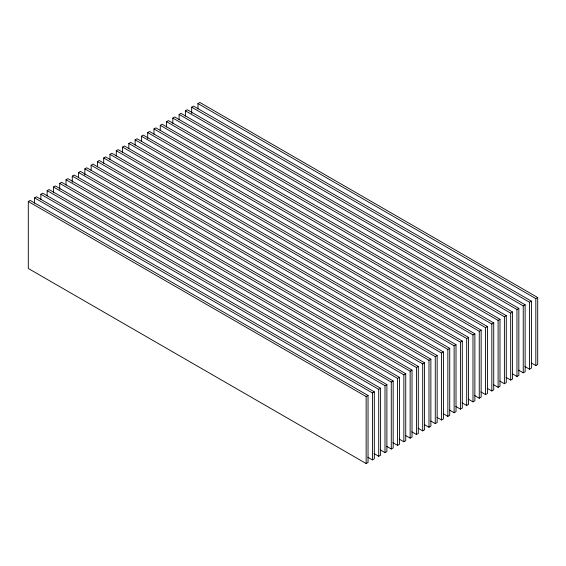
<?xml version="1.0" encoding="UTF-8"?>
<svg xmlns="http://www.w3.org/2000/svg" width="566" height="566" viewBox="0 0 566 566"><rect width="100%" height="100%" fill="white"/><g stroke="black" fill="none" stroke-linecap="round" stroke-linejoin="round"><path stroke-width="0.85" d="M28.3 201.517L30.182 200.428L368.034 395.478L368.034 462.443L366.145 463.533L28.3 268.475L28.3 201.517L366.145 396.568L368.034 395.478M34.583 203.173L34.583 197.888L36.472 196.798L374.317 391.856L374.317 458.814L372.435 459.903L367.843 457.25M40.865 199.543L40.865 194.258L42.754 193.169L380.6 388.226L380.6 455.184L378.718 456.274L374.133 453.628M47.155 195.914L47.155 190.629L49.037 189.539L386.889 384.597L386.889 451.555L385 452.644L380.416 449.998M53.437 192.291L53.437 187.006L55.319 185.917L393.172 380.968L393.172 447.932L391.283 449.015L386.698 446.369M59.72 189.539L59.72 183.377L61.602 182.287L399.455 377.345L399.455 444.303L397.565 445.392L392.981 442.739M66.003 185.032L66.003 179.747L67.892 178.658L405.737 373.716L405.737 440.673L403.855 441.763L399.263 439.117M72.285 182.287L72.285 176.118L74.174 175.028L412.02 370.086L412.02 437.044L410.138 438.134L405.553 435.487M78.568 177.781L78.568 172.489L80.457 171.406L418.302 366.457L418.302 433.415L416.42 434.504L411.836 431.858M84.858 175.028L84.858 168.866L86.739 167.777L424.592 362.827L424.592 429.792L422.703 430.875L418.118 428.229M91.14 170.522L91.14 165.237L93.022 164.147L430.875 359.205L430.875 426.163L428.986 427.252L424.401 424.599M97.423 166.892L97.423 161.607L99.312 160.518L437.157 355.575L437.157 422.533L435.275 423.623L430.684 420.977M103.705 163.263L103.705 157.978L105.594 156.888L443.44 351.946L443.44 418.904L441.558 419.993L436.973 417.347M109.988 159.64L109.988 154.348L111.877 153.266L449.722 348.316L449.722 415.274L447.84 416.364L443.256 413.718M116.278 156.011L116.278 150.726L118.16 149.636L456.012 344.687L456.012 411.652L454.123 412.734L449.538 410.088M122.56 152.381L122.56 147.096L124.442 146.007L462.295 341.065L462.295 408.022L460.406 409.112L455.821 406.459M128.843 148.752L128.843 143.467L130.725 142.377L468.577 337.435L468.577 404.393L466.688 405.482L462.104 402.836M135.125 145.122L135.125 139.837L137.014 138.748L474.86 333.806L474.86 400.763L472.978 401.853L468.386 399.207M141.408 141.5L141.408 136.208L143.297 135.125L481.142 330.176L481.142 397.134L479.26 398.223L474.676 395.577M147.698 138.748L147.698 132.585L149.58 131.496L487.432 326.547L487.432 393.512L485.543 394.594L480.958 391.948M153.98 134.241L153.98 128.956L155.862 127.866L493.715 322.924L493.715 389.882L491.826 390.972L487.241 388.318M160.263 130.612L160.263 125.327L162.145 124.237L499.997 319.295L499.997 386.253L498.108 387.342L493.524 384.696M166.546 126.982L166.546 121.697L168.435 120.608L506.28 315.665L506.28 382.623L504.398 383.713L499.806 381.067M172.828 123.36L172.828 118.068L174.717 116.985L512.563 312.036L512.563 378.994L510.681 380.083L506.096 377.437M179.111 119.73L179.111 114.445L181 113.356L518.845 308.413L518.845 375.371L516.963 376.461L512.379 373.808M185.4 116.101L185.4 110.816L187.282 109.726L525.135 304.784L525.135 371.742L523.246 372.831L518.661 370.185M191.683 113.356L191.683 107.186L193.565 106.097L531.417 301.154L531.417 368.112L529.528 369.202L524.944 366.556M197.966 108.849L197.966 103.557L199.855 102.467L537.7 297.525L537.7 364.483L535.818 365.572L531.226 362.926M34.583 197.888L372.435 392.945L374.317 391.856M40.865 194.258L378.718 389.316L380.6 388.226M47.155 190.629L385 385.687L386.889 384.597M53.437 187.006L391.283 382.057L393.172 380.968M59.72 183.377L397.565 378.428L399.455 377.345M66.003 179.747L403.855 374.805L405.737 373.716M72.285 176.118L410.138 371.176L412.02 370.086M78.568 172.489L416.42 367.546L418.302 366.457M84.858 168.866L422.703 363.917L424.592 362.827M91.14 165.237L428.986 360.287L430.875 359.205M97.423 161.607L435.275 356.665L437.157 355.575M103.705 157.978L441.558 353.035L443.44 351.946M109.988 154.348L447.84 349.406L449.722 348.316M116.278 150.726L454.123 345.776L456.012 344.687M122.56 147.096L460.406 342.147L462.295 341.065M128.843 143.467L466.688 338.525L468.577 337.435M135.125 139.837L472.978 334.895L474.86 333.806M141.408 136.208L479.26 331.266L481.142 330.176M147.698 132.585L485.543 327.636L487.432 326.547M153.98 128.956L491.826 324.014L493.715 322.924M160.263 125.327L498.108 320.384L499.997 319.295M166.546 121.697L504.398 316.755L506.28 315.665M172.828 118.068L510.681 313.125L512.563 312.036M179.111 114.445L516.963 309.496L518.845 308.413M185.4 110.816L523.246 305.873L525.135 304.784M191.683 107.186L529.528 302.244L531.417 301.154M197.966 103.557L535.818 298.615L537.7 297.525M535.818 298.615L535.818 365.572M529.528 302.244L529.528 369.202M523.246 305.873L523.246 372.831M516.963 309.496L516.963 376.461M510.681 313.125L510.681 380.083M504.398 316.755L504.398 383.713M498.108 320.384L498.108 387.342M491.826 324.014L491.826 390.972M485.543 327.636L485.543 394.594M479.26 331.266L479.26 398.223M472.978 334.895L472.978 401.853M466.688 338.525L466.688 405.482M460.406 342.147L460.406 409.112M454.123 345.776L454.123 412.734M447.84 349.406L447.84 416.364M441.558 353.035L441.558 419.993M435.275 356.665L435.275 423.623M428.986 360.287L428.986 427.252M422.703 363.917L422.703 430.875M416.42 367.546L416.42 434.504M410.138 371.176L410.138 438.134M403.855 374.805L403.855 441.763M397.565 378.428L397.565 445.392M391.283 382.057L391.283 449.015M385 385.687L385 452.644M378.718 389.316L378.718 456.274M372.435 392.945L372.435 459.903M366.145 396.568L366.145 463.533"/></g></svg>
